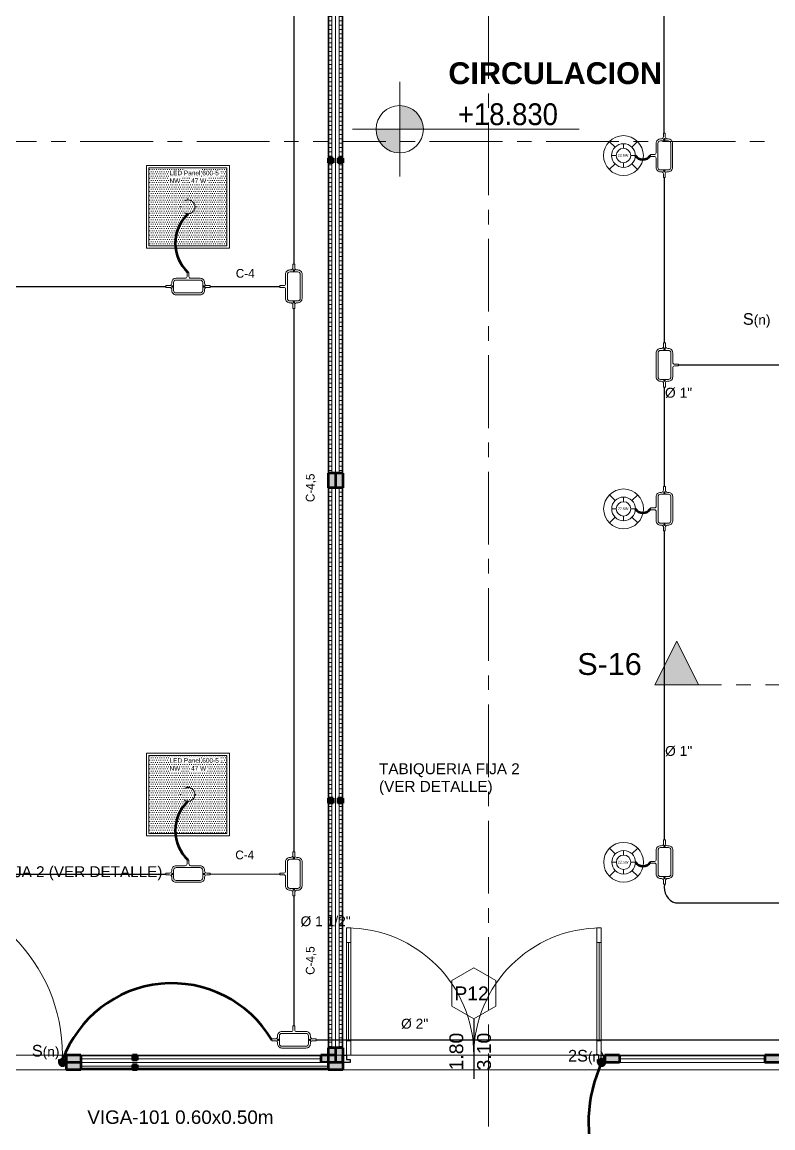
# Model space of a CAD drawing. Header units: inches. Extents: x -38 to 5698, y -33 to 92.
# Drawn here: x 387.87 to 393.02, y 16.9 to 24.5 of the extents above; entities that cross this region are included whole.
import ezdxf
from ezdxf.lldxf.tags import DXFTag

# ---------------------------------------------------------------- set-up
doc = ezdxf.new("R2010")
doc.units = ezdxf.units.IN
doc.header["$MEASUREMENT"] = 0
doc.set_wipeout_variables(frame=1)
for name, pattern in [('CONTINUA', [0]), ('DASHED', [0.75, 0.5, -0.25]), ('Hidden Line', [0.195611, 0.141111, -0.0545]), ('Punto & Raya', [0.65, 0.5, -0.075, 0, -0.075]), ('Punto & Rayas', [0.335139, 0.15875, -0.088194, 0, -0.088194]), ('Rayas', [0.282222, 0.141111, -0.141111]), ('Wipeout_Contour', [1, 0, -1])]:
    doc.linetypes.add(name, pattern=pattern)
for name, color, linetype, lineweight in [('00 IE CKTO ILUMINACION', 3, 'Continuous', 50), ('00 IE CKTO TOMAS', 111, 'Rayas', 18), ('01 IE LUM LED EMP DN570B', 3, 'Continuous', 13), ('ALUMBRADO_CONDUIT', 30, 'CONDUIT1', 30), ('Bancas', 1, 'Continuous', 13), ('CABLEADO EXT.', 3, 'PVCSUBT', 30), ('Luminarias', 5, 'Continuous', 20), ('pulsador', 4, 'Continuous', 40), ('Simb_Alumbrado', 140, 'CONTINUA', 30)]:
    doc.layers.add(name, color=color, linetype=linetype, lineweight=lineweight)
for name, color, linetype in [('02 _ ARQ _ ALB _ Muros Interiores', 7, 'Continuous'), ('02 _ ARQ _ ZON _ Espacio.3D', 7, 'Continuous'), ('08 _ STR _ EXT _ 09 Vigas', 7, 'Continuous'), ('1TEXT', 8, 'Continuous'), ('Acabado - Muros', 7, 'Continuous'), ('Marcador - Secciones', 251, 'Continuous'), ('Notas - Etiquetas', 251, 'Continuous'), ('Notas - Textos', 7, 'Continuous')]:
    doc.layers.add(name, color=color, linetype=linetype)
doc.styles.add('Annotative', font='arial.ttf')
doc.styles.add('Arial', font='arial.ttf')
doc.styles.add('Estilo_Generado_1', font='swisseb.ttf')
doc.styles.add('Estilo_Generado_3', font='arial.ttf')
doc.styles.add('Estilo_Generado_4', font='swisse.ttf')
doc.styles.add('{18b73a54-fa43-428c-adcb-c1c7bbdf2c84}', font='Simplex.shx')
tags = doc.linetypes.add('CONDUIT1', pattern='A,1,-0.19772,["con",{18b73a54-fa43-428c-adcb-c1c7bbdf2c84},S=0.2,R=0,X=0,Y=-0.065594],-0.593642', length=1.791362).pattern_tags.tags
tags[6] = DXFTag(74, 10)
tags = doc.linetypes.add('PVCSUBT', pattern='A,0.6,-0.3,0.6,-0.075691,["PVC",Standard,S=0.2,R=0,X=0,Y=-0.093724],-0.621005', length=2.196696).pattern_tags.tags
tags[10] = DXFTag(74, 10)
pattern_1 = [(0, (370.000046, 6e-09), (0, 0.03), [])]

# ---------------------------------------------------------------- blocks, each defined once
blk = doc.blocks.new('*U270')
at = {"layer": 'Luminarias', "linetype": 'DASHED', "lineweight": 0, "ltscale": 0.05}
blk.add_lwpolyline([(0, -0.0045), (0, 0.0045)], dxfattribs=at)
blk = doc.blocks.new('*U271')
at = {"color": 0, "linetype": 'ByBlock', "lineweight": -2, "transparency": 16777216}
for p, rotation in [((-0.05, 0), 90), ((0, -0.05), 180), ((0.05, 0), 269.9999999999999)]:
    blk.add_blockref('*U270', p, dxfattribs=dict(at, rotation=rotation))
blk.add_blockref('*U270', (0, 0.05), dxfattribs=at)
blk = doc.blocks.new('PANEL LED 50W')
at = {"layer": 'Luminarias'}
h = blk.add_hatch(dxfattribs=at)
h.set_pattern_fill('DOTS', color=4, scale=0.009097)
h.set_pattern_definition([(0, (0, -2e-14), (0.0072206, 0.01444116), [0, -0.01444116])])
h.paths.add_polyline_path([(-0.2574, -0.2574), (0.2574, -0.2574), (0.2574, 0.2574), (-0.2574, 0.2574)])
h.paths.add_polyline_path([(-0.1296, 0.0974), (0.1849, 0.0974), (0.1849, 0.2469), (-0.1296, 0.2469)], flags=24)
at = {"layer": 'Luminarias', "color": 4, "lineweight": 0}
for points in [[(-0.2729, 0.2729), (0.2729, 0.2729), (0.2729, -0.2729), (-0.2729, -0.2729)], [(-0.2574, -0.2574), (0.2574, -0.2574), (0.2574, 0.2574), (-0.2574, 0.2574)]]:
    blk.add_lwpolyline(points, close=True, dxfattribs=at)
at = {"layer": 'Luminarias', "color": 4, "linetype": 'DASHED', "lineweight": 0, "ltscale": 0.01}
blk.add_circle((0, 0), 0.0455, dxfattribs=at)
at = {"color": 4}
blk.add_blockref('*U271', (0, 0), dxfattribs=at)
at = {"layer": 'Luminarias', "color": 4, "insert": (-0.1218, 0.2392), "char_height": 0.030929, "width": 0.382855, "attachment_point": 1}
blk.add_mtext('{\\Ftxt|c0;LED Panel 600-5 - NW      47 W}', dxfattribs=at)
blk = doc.blocks.new('lumin 47')
at = {"layer": 'ALUMBRADO_CONDUIT', "xscale": 1.041283452965173, "yscale": 1.041283452965173, "zscale": 1.041283452965173}
blk.add_blockref('PANEL LED 50W', (-76.251, 24.2433), dxfattribs=at)
blk = doc.blocks.new('LUMINARIA 2')
at = {"layer": '01 IE LUM LED EMP DN570B'}
for p, q in [((-0.094, 0.094), (-0.159, 0.158)), ((0.094, 0.094), (0.159, 0.158)), ((-0.094, -0.094), (-0.159, -0.158)), ((0.094, -0.094), (0.159, -0.158))]:
    blk.add_line(p, q, dxfattribs=at)
at = {"layer": '01 IE LUM LED EMP DN570B', "ltscale": 0.4}
for p, q in [((0, 0.081), (0, 0.133)), ((-0.081, 0), (-0.133, 0)), ((0.081, 0), (0.133, 0)), ((0, -0.081), (0, -0.133))]:
    blk.add_line(p, q, dxfattribs=at)
at = {"layer": '01 IE LUM LED EMP DN570B'}
for radius in [0.224, 0.133]:
    blk.add_circle((0, 0), radius, dxfattribs=at)
at = {"layer": '01 IE LUM LED EMP DN570B', "ltscale": 0.4}
blk.add_circle((0, 0), 0.0813, dxfattribs=at)
at = {"layer": '01 IE LUM LED EMP DN570B', "color": 8, "linetype": 'ByBlock', "lineweight": 80, "insert": (-0.065, 0.016), "char_height": 0.03, "width": 0.17858, "attachment_point": 1}
blk.add_mtext('{\\C3;22.5W}', dxfattribs=at)
blk = doc.blocks.new('oval t')
at = {"layer": 'Simb_Alumbrado', "lineweight": 13}
blk.add_lwpolyline([(0.0141, 0.0102, -0.414214), (0.0041, 0.0202), (0.0041, 0.0416), (-0.0056, 0.0416), (-0.0056, 0.0202, -0.414214), (-0.0156, 0.0102), (-0.0659, 0.0102, 0.414214), (-0.0899, -0.0138), (-0.0899, -0.0183, -0.414214), (-0.1019, -0.0303), (-0.1213, -0.0303), (-0.1213, -0.04), (-0.1016, -0.04, -0.451917), (-0.0897, -0.0535, 0.451917), (-0.0659, -0.0805), (0.0659, -0.0805, 0.414214), (0.0899, -0.0566), (0.0899, -0.0512, -0.398753), (0.1019, -0.0401), (0.1213, -0.0401), (0.1213, -0.0304), (0.1019, -0.0304, -0.368669), (0.0899, -0.0176), (0.0899, -0.0138, 0.414214), (0.0659, 0.0102), (0.0141, 0.0102)], format="xyb", dxfattribs=at)
blk.add_lwpolyline([(-0.0659, 0), (0.0659, 0, -0.414214), (0.0797, -0.0138), (0.0797, -0.0566, -0.414214), (0.0659, -0.0703), (-0.0659, -0.0703, -0.414214), (-0.0797, -0.0566), (-0.0797, -0.0138, -0.414214)], format="xyb", close=True, dxfattribs=at)
for points in [[(-0.0911, -0.0352), (-0.0828, -0.0352)], [(-0.0869, -0.031), (-0.0869, -0.0394)], [(0.0837, -0.0352), (0.0921, -0.0352)], [(0.0879, -0.031), (0.0879, -0.0394)]]:
    blk.add_lwpolyline(points, dxfattribs=at)
for centre in [(-0.0869, -0.0352), (0.0879, -0.0352)]:
    blk.add_circle(centre, 0.00419, dxfattribs=at)
blk = doc.blocks.new('pulsador')
at = {"layer": 'pulsador', "lineweight": 40}
h = blk.add_hatch(color=4, dxfattribs=at)
h.dxf.hatch_style = 1
h.paths.add_polyline_path([(246.2314, 46.0882, 1), (246.279, 46.0882, 1)])
h.paths.add_polyline_path([(246.2786, 46.0882, -1), (246.2317, 46.0882, -1)], flags=16)
h.paths.add_polyline_path([(246.271, 46.0882, -1), (246.2393, 46.0882, -1)], flags=0)
at = {"layer": 'pulsador'}
h = blk.add_hatch(color=4, dxfattribs=at)
h.dxf.hatch_style = 1
h.paths.add_polyline_path([(246.2393, 46.0882, 1), (246.271, 46.0882, 1)])
at = {"layer": 'pulsador', "color": 4, "lineweight": 50}
blk.add_circle((246.2552, 46.0882), 0.0238, dxfattribs=at)
at = {"layer": 'pulsador', "color": 4, "lineweight": 40}
blk.add_circle((246.2552, 46.0882), 0.0235, dxfattribs=at)
at = {"layer": 'pulsador', "color": 4}
blk.add_circle((246.2552, 46.0882), 0.0159, dxfattribs=at)

msp = doc.modelspace()

# ---------------------------------------------------------------- hatches: boundary and pattern name
at = {"linetype": 'Continuous', "lineweight": 13, "true_color": 0x636466}
for points in [[(390.4609, 23.7651), (390.6234, 23.7651), (390.611, 23.8273), (390.5758, 23.88), (390.523, 23.9152), (390.4609, 23.9276)], [(390.4609, 23.7651), (390.2984, 23.7651), (390.3107, 23.7029), (390.3459, 23.6502), (390.3987, 23.6149), (390.4609, 23.6026)]]:
    msp.add_hatch(color=251, dxfattribs=at).paths.add_polyline_path(points)
at = {"layer": 'Marcador - Secciones', "linetype": 'Continuous', "lineweight": 20}
msp.add_hatch(color=152, dxfattribs=at).paths.add_polyline_path([(392.2136, 19.9456), (392.5136, 19.9456), (392.3636, 20.2456)])

# ---------------------------------------------------------------- linework, layer by layer
at = {"color": 251, "linetype": 'Continuous', "lineweight": 13, "true_color": 0x636466}
for p, q in [((390.4609, 23.4401), (390.4609, 24.0901)), ((390.1359, 23.7651), (391.694, 23.7651))]:
    msp.add_line(p, q, dxfattribs=at)
msp.add_circle((390.4609, 23.7651), 0.1625, dxfattribs=at)
at = {"layer": '02 _ ARQ _ ALB _ Muros Interiores', "color": 165, "linetype": 'Continuous', "lineweight": 15}
for p, q in [((390.1252, 18.2749), (390.0952, 18.2749)), ((390.1252, 17.4), (390.1252, 18.2749)), ((391.815, 18.2749), (391.845, 18.2749)), ((391.815, 17.4), (391.815, 18.2749)), ((391.845, 18.2749), (391.845, 17.4)), ((390.0952, 18.1749), (390.1252, 18.1749)), ((391.845, 18.1749), (391.815, 18.1749)), ((390.1252, 17.5), (390.0952, 17.5)), ((391.815, 17.5), (391.845, 17.5)), ((391.845, 17.4), (391.815, 17.4))]:
    msp.add_line(p, q, dxfattribs=at)
at = {"layer": '02 _ ARQ _ ALB _ Muros Interiores', "color": 152, "linetype": 'Continuous', "lineweight": 25}
msp.add_line((390.9701, 17.65), (390.9701, 17.2375), dxfattribs=at)
at = {"layer": '02 _ ARQ _ ALB _ Muros Interiores', "color": 165, "linetype": 'Continuous', "lineweight": 25}
for p, q in [((388.12, 17.35), (388.12, 17.37)), ((388.12, 17.37), (388.145, 17.37)), ((388.17, 17.35), (388.12, 17.35)), ((388.145, 17.37), (388.145, 17.4)), ((388.145, 17.4), (388.17, 17.4)), ((388.17, 17.4), (388.17, 17.35)), ((390.1202, 17.37), (390.1202, 17.35)), ((391.82, 17.35), (391.82, 17.37)), ((391.82, 17.37), (391.845, 17.37)), ((391.87, 17.35), (391.82, 17.35)), ((391.845, 17.37), (391.845, 17.4)), ((391.845, 17.4), (391.87, 17.4)), ((391.87, 17.4), (391.87, 17.35))]:
    msp.add_line(p, q, dxfattribs=at)
at = {"layer": '02 _ ARQ _ ALB _ Muros Interiores', "color": 7, "linetype": 'Continuous', "lineweight": 80}
for p, q in [((388.17, 17.4), (388.17, 17.35)), ((391.87, 17.35), (391.87, 17.4))]:
    msp.add_line(p, q, dxfattribs=at)
at = {"layer": '02 _ ARQ _ ALB _ Muros Interiores', "color": 165, "linetype": 'Continuous', "lineweight": 15, "flags": 128}
for points in [[(390.1102, 17.5), (390.1102, 18.1749)], [(391.83, 17.5), (391.83, 18.1749)]]:
    msp.add_lwpolyline(points, dxfattribs=at)
at = {"layer": '02 _ ARQ _ ALB _ Muros Interiores', "color": 251, "linetype": 'Continuous', "lineweight": 13, "flags": 128}
msp.add_lwpolyline([(390.9701, 18), (390.8186, 17.9125), (390.8186, 17.7375), (390.9701, 17.65), (391.1217, 17.7375), (391.1217, 17.9125)], close=True, dxfattribs=at)
at = {"layer": '02 _ ARQ _ ALB _ Muros Interiores', "color": 175, "linetype": 'Continuous', "lineweight": 15}
for centre, radius, start, end in [((386.995, 17.4), 1.15, 0, 90), ((391.845, 17.4), 0.8749, 90, 180)]:
    msp.add_arc(centre, radius, start, end, dxfattribs=at)
at = {"layer": '02 _ ARQ _ ZON _ Espacio.3D', "color": 254, "linetype": 'Continuous', "lineweight": 0, "flags": 128}
for points in [[(390.02, 29.7), (378.32, 29.7), (378.32, 19.8507), (378.22, 19.8507), (378.22, 17.4), (378.32, 17.4), (390.02, 17.4), (390.02, 29.75)], [(421.42, 29.7), (393.07, 29.7), (390.07, 29.7), (390.07, 17.4), (414.57, 17.4)], [(393.0701, 9), (393.0701, 17.2996), (386.97, 17.3001), (386.97, 16.9001)]]:
    msp.add_lwpolyline(points, dxfattribs=at)
at = {"layer": 'Acabado - Muros', "color": 7, "linetype": 'Continuous', "lineweight": 60}
for p, q in [((388.17, 17.4), (388.17, 17.35)), ((388.17, 17.35), (388.17, 17.3)), ((390.02, 17.35), (389.97, 17.35)), ((390.02, 17.4), (390.02, 17.35)), ((391.87, 17.4), (391.87, 17.35))]:
    msp.add_line(p, q, dxfattribs=at)
at = {"layer": 'ALUMBRADO_CONDUIT', "color": 30, "lineweight": 30, "ltscale": 0.4, "true_color": 0xf26722}
for p, q in [((389.7338, 26.5711), (389.7338, 22.8371)), ((392.2775, 23.7375), (392.2775, 25.8623)), ((392.2794, 22.2973), (392.2794, 23.4333)), ((386.1698, 22.6838), (388.8556, 22.6839)), ((389.1598, 22.6839), (389.6375, 22.6839)), ((389.7338, 22.5329), (389.7338, 18.7989)), ((393.122, 22.1442), (392.3757, 22.1442)), ((392.2794, 21.3085), (392.2794, 21.993)), ((392.28, 18.8795), (392.28, 21.0043)), ((386.1698, 18.6456), (388.8556, 18.6456)), ((389.1598, 18.6456), (389.6375, 18.6458)), ((389.7337, 18.4947), (389.7337, 17.6022))]:
    msp.add_line(p, q, dxfattribs=at)
msp.add_lwpolyline([(392.3546, 18.4464), (395.5766, 18.4464)], dxfattribs=at)
at = {"layer": 'ALUMBRADO_CONDUIT'}
msp.add_arc((392.39, 18.553), 0.1123, 168.57606, 251.61306, dxfattribs=at)
at = {"layer": 'CABLEADO EXT.', "color": 3, "lineweight": 80}
for centre, radius, start, end in [((392.1306, 23.6221), 0.0641, 216.0183, 323.9817), ((389.1959, 22.982), 0.2767, 133.15072, 226.84928), ((392.1312, 21.1931), 0.0641, 216.0183, 323.9817), ((389.1959, 18.9438), 0.2767, 133.15072, 226.84928), ((392.1318, 18.764), 0.0641, 216.0183, 323.9817)]:
    msp.add_arc(centre, radius, start, end, dxfattribs=at)
at = {"layer": 'Marcador - Secciones', "color": 251, "linetype": 'Punto & Raya', "lineweight": 13}
for p, q in [((391.07, 46.2111), (391.07, 0.8878)), ((374.6667, 23.6815), (398.9526, 23.6815))]:
    msp.add_line(p, q, dxfattribs=at)
at = {"layer": 'Marcador - Secciones', "color": 251, "linetype": 'Punto & Rayas', "lineweight": 13}
msp.add_line((392.5136, 19.9456), (398.7833, 19.9456), dxfattribs=at)
at = {"layer": 'Marcador - Secciones', "color": 152, "linetype": 'Continuous', "lineweight": 20, "flags": 128}
msp.add_lwpolyline([(392.2136, 19.9456), (392.5136, 19.9456), (392.3636, 20.2456)], close=True, dxfattribs=at)

# ---------------------------------------------------------------- block references
for p in [(465.2576, -1.012), (465.2576, -5.0503)]:
    msp.add_blockref('lumin 47', p)
at = {"color": 4, "lineweight": 40}
for p in [(141.8899, -28.7382), (145.5929, -28.7382)]:
    msp.add_blockref('pulsador', p, dxfattribs=at)
at = {"layer": '01 IE LUM LED EMP DN570B', "xscale": 0.6105334384153049, "yscale": 0.6105334384153049, "zscale": 0.6105334384153049}
for p in [(391.9978, 23.5844), (391.9984, 21.1554), (391.9991, 18.7264)]:
    msp.add_blockref('LUMINARIA 2', p, dxfattribs=at)
at = {"layer": 'Bancas', "color": 252, "true_color": 0x939598, "yscale": 1.253906979044094, "zscale": 1.253906979044094}
for p, xscale, rotation in [((392.2346, 23.5854), 1.253906979044094, 90), ((389.6896, 22.685), 1.253906979044094, 90), ((392.3236, 22.1452), -1.253906979044094, 270), ((392.2352, 21.1564), 1.253906979044094, 90), ((392.2358, 18.7274), 1.253906979044094, 90), ((389.6896, 18.6468), 1.253906979044094, 90)]:
    msp.add_blockref('oval t', p, dxfattribs=dict(at, xscale=xscale, rotation=rotation))
at = {"layer": 'Bancas', "color": 252, "true_color": 0x939598, "xscale": 1.253906979044094, "yscale": 1.253906979044094, "zscale": 1.253906979044094}
for p in [(389.0077, 22.728), (389.0077, 18.6897), (389.7347, 17.55)]:
    msp.add_blockref('oval t', p, dxfattribs=at)

# ---------------------------------------------------------------- texts
at = {"color": 251, "lineweight": 13, "true_color": 0x636466, "insert": (390.8609, 23.7912), "char_height": 0.15, "attachment_point": 7, "style": 'Estilo_Generado_4'}
msp.add_mtext('\\A1;{\\W0.900000x;\\pql;\\fSwis721 Ex BT|b0|i0|c0|p34;+18.830}', dxfattribs=at)
at = {"layer": '00 IE CKTO ILUMINACION', "color": 3, "linetype": 'CONTINUA', "lineweight": 15}
for p in [(389.3353, 22.7445), (389.3319, 18.7468)]:
    msp.add_text('C-4', height=0.06, dxfattribs=at).set_placement(p)
for p in [(389.8764, 21.202), (389.8764, 17.9525)]:
    msp.add_text('C-4,5', height=0.06, rotation=90, dxfattribs=at).set_placement(p)
at = {"layer": '00 IE CKTO TOMAS', "char_height": 0.08, "width": 0.768045, "attachment_point": 7, "style": 'Annotative'}
for s, insert in [('S{\\H0.84375x;(n)}', (392.818, 22.4007)), ('S{\\H0.84375x;(n)}', (387.9342, 17.3706, 0.0001)), ('2S{\\H0.84375x;(n)}', (391.6172, 17.3362, 0.0001))]:
    msp.add_mtext(s, dxfattribs=dict(at, insert=insert))
at = {"layer": '02 _ ARQ _ ALB _ Muros Interiores', "color": 251, "lineweight": 25, "insert": (390.8368, 17.7775), "char_height": 0.095, "attachment_point": 7, "style": 'Estilo_Generado_4'}
msp.add_mtext('\\A1;{\\pql;\\pt0;\\fSwis721 Ex BT|b0|i0|c0|p34;P12\\fSwis721 Ex BT|b0|i0|c0|p34;\\fSwis721 Ex BT|b0|i0|c0|p34;\\fSwis721 Ex BT|b0|i0|c0|p34;}', dxfattribs=at)
at = {"layer": '02 _ ARQ _ ALB _ Muros Interiores', "color": 251, "lineweight": 25, "char_height": 0.095, "attachment_point": 7, "rotation": 90, "style": 'Estilo_Generado_4'}
for s, insert in [('\\A1;{\\pql;\\pt0;\\fSwis721 Ex BT|b0|i0|c0|p34;1.80\\fSwis721 Ex BT|b0|i0|c0|p34;\\A1{\\H.66x;\\S^  ;}\\fSwis721 Ex BT|b0|i0|c0|p34;\\fSwis721 Ex BT|b0|i0|c0|p34;}', (390.9251, 17.296)), ('\\A1;{\\pql;\\pt0;\\fSwis721 Ex BT|b0|i0|c0|p34;3.10\\fSwis721 Ex BT|b0|i0|c0|p34;\\A1{\\H.66x;\\S^  ;}\\fSwis721 Ex BT|b0|i0|c0|p34;\\fSwis721 Ex BT|b0|i0|c0|p34;}', (391.1151, 17.296))]:
    msp.add_mtext(s, dxfattribs=dict(at, insert=insert))
at = {"layer": '1TEXT', "color": 50, "linetype": 'Continuous', "style": 'Arial'}
for s, p in [('%%C 1"', (392.2831, 21.9197)), ('%%C 1"', (392.2838, 19.4576)), ('%%C 2"', (390.4705, 17.5826))]:
    msp.add_text(s, height=0.06788, rotation=0, dxfattribs=at).set_placement(p)
at = {"layer": 'Marcador - Secciones', "color": 152, "lineweight": 20, "insert": (392.1236, 20.0117), "char_height": 0.15, "attachment_point": 9, "style": 'Estilo_Generado_3'}
msp.add_mtext('\\A1;{\\pqr;\\pt0;\\fArial|b0|i0|c0|p34;S-16}', dxfattribs=at)
at = {"layer": 'Notas - Etiquetas', "color": 8, "linetype": 'Continuous', "lineweight": 13, "insert": (390.319, 19.2972), "char_height": 0.075, "width": 1.075835, "attachment_point": 4, "line_spacing_factor": 0.969465, "style": 'Estilo_Generado_4'}
msp.add_mtext('\\A1;{\\pql;\\fSwis721 Ex BT|b0|i0|c0|p34;TABIQUERIA FIJA 2 (VER DETALLE)\\fSwis721 Ex BT|b0|i0|c0|p34; }', dxfattribs=at)
at = {"layer": 'Notas - Etiquetas', "color": 8, "linetype": 'Continuous', "lineweight": 13, "style": 'Estilo_Generado_4'}
for s, insert, char_height, attachment_point in [('\\A1;{\\pql;\\fSwis721 Ex BT|b0|i0|c0|p34;TABIQUERIA FIJA 2 (VER DETALLE)\\fSwis721 Ex BT|b0|i0|c0|p34; }', (387.0554, 18.6502), 0.075, 4), ('\\A1;{\\pql;\\fSwis721 Ex BT|b0|i0|c0|p34;VIGA-101\\fSwis721 Ex BT|b0|i0|c0|p34; \\fSwis721 Ex BT|b0|i0|c0|p34;0.60\\fSwis721 Ex BT|b0|i0|c0|p34;x\\fSwis721 Ex BT|b0|i0|c0|p34;0.50\\fSwis721 Ex BT|b0|i0|c0|p34;m}', (388.3155, 16.9267), 0.0925, 7)]:
    msp.add_mtext(s, dxfattribs=dict(at, insert=insert, char_height=char_height, attachment_point=attachment_point))
at = {"layer": 'Notas - Textos', "color": 251, "linetype": 'Continuous', "lineweight": 13, "insert": (391.5287, 24.2254), "char_height": 0.15, "attachment_point": 2, "style": 'Estilo_Generado_1'}
msp.add_mtext('\\A1;{\\pqc;\\fSwis721 Ex BT|b1|i0|c0|p34;CIRCULACION}', dxfattribs=at)

# ---------------------------------------------------------------- next in the draw order: wipeouts: each hides what was drawn before it
at = {"color": 254, "linetype": 'Wipeout_Contour', "lineweight": 0, "ltscale": 12945.411456}
msp.add_wipeout([(390.07, 17.35), (390.0702, 17.35), (390.0702, 17.4), (390.07, 17.4)], dxfattribs=at).dxf.layer = '02 _ ARQ _ ALB _ Muros Interiores'
at = {"color": 254, "linetype": 'Wipeout_Contour', "lineweight": 0, "ltscale": 19418.530668}
msp.add_wipeout([(390.07, 25.7), (390.02, 25.7), (390.02, 23.55), (390.037, 23.55), (390.037, 23.5665), (390.07, 23.5665)], dxfattribs=at).dxf.layer = 'Acabado - Muros'
at = {"color": 254, "linetype": 'Wipeout_Contour', "lineweight": 0, "ltscale": 12955.010822}
msp.add_wipeout([(391.97, 17.4), (391.97, 17.35), (392.97, 17.35), (392.97, 17.4)], dxfattribs=at).dxf.layer = 'Acabado - Muros'

# ---------------------------------------------------------------- next in the draw order: linework, layer by layer
at = {"layer": '02 _ ARQ _ ALB _ Muros Interiores', "color": 165, "linetype": 'Continuous', "lineweight": 15}
for p, q in [((390.0952, 18.2749), (390.0952, 17.4)), ((390.0952, 17.4), (390.1252, 17.4))]:
    msp.add_line(p, q, dxfattribs=at)
at = {"layer": '02 _ ARQ _ ALB _ Muros Interiores', "color": 165, "linetype": 'Continuous', "lineweight": 25}
for p, q in [((390.0702, 17.35), (390.0702, 17.4)), ((390.0702, 17.4), (390.0952, 17.4)), ((390.1202, 17.35), (390.0702, 17.35)), ((390.0952, 17.4), (390.0952, 17.37)), ((390.0952, 17.37), (390.1202, 17.37))]:
    msp.add_line(p, q, dxfattribs=at)
at = {"layer": '02 _ ARQ _ ALB _ Muros Interiores', "color": 7, "linetype": 'Continuous', "lineweight": 80}
msp.add_line((390.0702, 17.35), (390.0702, 17.4), dxfattribs=at)
at = {"layer": '02 _ ARQ _ ALB _ Muros Interiores', "color": 7, "linetype": 'Continuous', "lineweight": 80, "flags": 128}
for points in [[(390.0702, 17.4), (390.07, 17.4)], [(390.07, 17.4), (390.07, 17.35)]]:
    msp.add_lwpolyline(points, dxfattribs=at)
at = {"layer": '02 _ ARQ _ ALB _ Muros Interiores', "color": 175, "linetype": 'Continuous', "lineweight": 15}
msp.add_arc((390.0952, 17.4), 0.8749, 0, 90, dxfattribs=at)
at = {"layer": 'Acabado - Muros', "color": 7, "linetype": 'Continuous', "lineweight": 60}
for q in [(390.02, 17.35), (390.07, 17.3)]:
    msp.add_line((390.07, 17.35), q, dxfattribs=at)
at = {"layer": 'Acabado - Muros', "color": 251, "linetype": 'Continuous', "lineweight": 13, "flags": 128}
for points in [[(392.97, 17.4), (391.97, 17.4)], [(392.97, 17.35), (391.97, 17.35)]]:
    msp.add_lwpolyline(points, dxfattribs=at)

# ---------------------------------------------------------------- next in the draw order: wipeouts: each hides what was drawn before it
at = {"color": 254, "linetype": 'Wipeout_Contour', "lineweight": 0, "ltscale": 19418.481868}
msp.add_wipeout([(390.02, 23.55), (390.02, 21.4), (390.07, 21.4), (390.07, 23.5335), (390.037, 23.5335), (390.037, 23.55)], dxfattribs=at).dxf.layer = 'Acabado - Muros'

# ---------------------------------------------------------------- next in the draw order: linework, layer by layer
at = {"layer": 'Acabado - Muros', "color": 251, "linetype": 'Continuous', "lineweight": 13, "flags": 128}
for points in [[(390.02, 21.4), (390.02, 23.55), (390.02, 25.7)], [(390.07, 23.5665), (390.07, 25.7)], [(390.07, 21.4), (390.07, 23.5335)]]:
    msp.add_lwpolyline(points, dxfattribs=at)

# ---------------------------------------------------------------- next in the draw order: wipeouts: each hides what was drawn before it
at = {"color": 254, "linetype": 'Wipeout_Contour', "lineweight": 0, "ltscale": 19418.317044}
msp.add_wipeout([(390.02, 19.15), (390.02, 17.45), (390.07, 17.45), (390.07, 19.1335), (390.037, 19.1335), (390.037, 19.15)], dxfattribs=at).dxf.layer = 'Acabado - Muros'
at = {"color": 254, "linetype": 'Wipeout_Contour', "lineweight": 0, "ltscale": 12955.011036}
msp.add_wipeout([(391.97, 17.395), (391.97, 17.375), (392.97, 17.375), (392.97, 17.395)], dxfattribs=at).dxf.layer = 'Acabado - Muros'

# ---------------------------------------------------------------- next in the draw order: hatches: boundary and pattern name
at = {"layer": 'Acabado - Muros', "linetype": 'Continuous', "lineweight": 0}
for points in [[(391.97, 17.4), (391.87, 17.4), (391.87, 17.35), (391.97, 17.35)], [(392.97, 17.4), (392.97, 17.35), (393.07, 17.35), (393.07, 17.4)]]:
    msp.add_hatch(color=254, dxfattribs=at).paths.add_polyline_path(points)

# ---------------------------------------------------------------- next in the draw order: linework, layer by layer
at = {"layer": '08 _ STR _ EXT _ 09 Vigas', "color": 251, "linetype": 'Hidden Line', "lineweight": 13}
msp.add_line((379.57, 17.4), (414.07, 17.4), dxfattribs=at)
at = {"layer": 'Acabado - Muros', "color": 7, "linetype": 'Continuous', "lineweight": 60}
for p, q in [((391.97, 17.4), (391.87, 17.4)), ((391.97, 17.35), (391.87, 17.35)), ((391.97, 17.4), (391.97, 17.35)), ((392.97, 17.4), (392.97, 17.35)), ((393.07, 17.4), (392.97, 17.4)), ((393.07, 17.35), (392.97, 17.35))]:
    msp.add_line(p, q, dxfattribs=at)
at = {"layer": 'Acabado - Muros', "color": 7, "linetype": 'Continuous', "lineweight": 13, "flags": 128}
msp.add_lwpolyline([(391.97, 17.395), (391.97, 17.375), (392.97, 17.375), (392.97, 17.395)], close=True, dxfattribs=at)
at = {"layer": 'CABLEADO EXT.', "color": 3, "lineweight": 80}
msp.add_arc((392.7611, 16.9346, -0.0005), 1.0031, 155.54052, 242.13176, dxfattribs=at)

# ---------------------------------------------------------------- next in the draw order: wipeouts: each hides what was drawn before it
at = {"color": 254, "linetype": 'Wipeout_Contour', "lineweight": 0, "ltscale": 12945.47712}
msp.add_wipeout([(390.065, 23.5335), (390.045, 23.5335), (390.045, 21.4), (390.065, 21.4)], dxfattribs=at).dxf.layer = 'Acabado - Muros'
at = {"color": 254, "linetype": 'Wipeout_Contour', "lineweight": 0, "ltscale": 19418.351951}
msp.add_wipeout([(390.07, 21.3), (390.02, 21.3), (390.02, 19.15), (390.037, 19.15), (390.037, 19.1665), (390.07, 19.1665)], dxfattribs=at).dxf.layer = 'Acabado - Muros'

# ---------------------------------------------------------------- next in the draw order: hatches: boundary and pattern name
at = {"layer": 'Acabado - Muros', "linetype": 'Continuous', "lineweight": 0}
h = msp.add_hatch(dxfattribs=at)
h.set_pattern_fill('CONTRACHAPADO_0002', color=254, style=0, pattern_type=2)
h.set_pattern_definition(pattern_1)
h.paths.add_polyline_path([(390.065, 23.5335), (390.045, 23.5335), (390.045, 21.4), (390.065, 21.4)])

# ---------------------------------------------------------------- next in the draw order: linework, layer by layer
at = {"layer": 'Acabado - Muros', "color": 7, "linetype": 'Continuous', "lineweight": 60}
msp.add_line((390.07, 21.4), (390.02, 21.4), dxfattribs=at)
at = {"layer": 'Acabado - Muros', "color": 7, "linetype": 'Continuous', "lineweight": 13, "flags": 128}
msp.add_lwpolyline([(390.065, 23.5335), (390.045, 23.5335), (390.045, 21.4), (390.065, 21.4)], close=True, dxfattribs=at)
at = {"layer": 'Acabado - Muros', "color": 251, "linetype": 'Continuous', "lineweight": 13, "flags": 128}
for points in [[(390.02, 17.45), (390.02, 19.15), (390.02, 21.3)], [(390.07, 19.1665), (390.07, 21.3)], [(390.07, 17.45), (390.07, 19.1335)]]:
    msp.add_lwpolyline(points, dxfattribs=at)

# ---------------------------------------------------------------- next in the draw order: wipeouts: each hides what was drawn before it
at = {"color": 254, "linetype": 'Wipeout_Contour', "lineweight": 0, "ltscale": 19413.108145}
msp.add_wipeout([(388.6581, 17.367), (388.6416, 17.367), (388.6416, 17.35), (389.92, 17.35), (389.92, 17.4), (388.6581, 17.4)], dxfattribs=at).dxf.layer = 'Acabado - Muros'

# ---------------------------------------------------------------- next in the draw order: wipeouts: each hides what was drawn before it
at = {"color": 254, "linetype": 'Wipeout_Contour', "lineweight": 0, "ltscale": 12945.540182}
msp.add_wipeout([(390.065, 25.7), (390.045, 25.7), (390.045, 23.5665), (390.065, 23.5665)], dxfattribs=at).dxf.layer = 'Acabado - Muros'
at = {"color": 254, "linetype": 'Wipeout_Contour', "lineweight": 0, "ltscale": 12945.371691}
msp.add_wipeout([(390.065, 19.1335), (390.045, 19.1335), (390.045, 17.45), (390.065, 17.45)], dxfattribs=at).dxf.layer = 'Acabado - Muros'
at = {"color": 254, "linetype": 'Wipeout_Contour', "lineweight": 0, "ltscale": 19407.856846}
msp.add_wipeout([(388.27, 17.35), (388.6416, 17.35), (388.6416, 17.367), (388.6251, 17.367), (388.6251, 17.4), (388.27, 17.4)], dxfattribs=at).dxf.layer = 'Acabado - Muros'

# ---------------------------------------------------------------- next in the draw order: hatches: boundary and pattern name
at = {"layer": 'Acabado - Muros', "linetype": 'Continuous', "lineweight": 0}
h = msp.add_hatch(dxfattribs=at)
h.set_pattern_fill('CONTRACHAPADO_0002', color=254, style=0, pattern_type=2)
h.set_pattern_definition(pattern_1)
h.paths.add_polyline_path([(390.065, 25.7), (390.045, 25.7), (390.045, 23.5665), (390.065, 23.5665)])
for points in [[(390.037, 23.5665), (390.037, 23.5335), (390.07, 23.5335), (390.07, 23.5665)], [(390.07, 17.45), (390.02, 17.45), (390.02, 17.35), (390.07, 17.35)]]:
    msp.add_hatch(color=254, dxfattribs=at).paths.add_polyline_path(points)
h = msp.add_hatch(dxfattribs=at)
h.set_pattern_fill('CONTRACHAPADO_0002', color=254, style=0, pattern_type=2)
h.set_pattern_definition(pattern_1)
h.paths.add_polyline_path([(390.065, 19.1335), (390.045, 19.1335), (390.045, 17.45), (390.065, 17.45)])

# ---------------------------------------------------------------- next in the draw order: linework, layer by layer
at = {"layer": 'Acabado - Muros', "color": 7, "linetype": 'Continuous', "lineweight": 60}
for p, q in [((390.037, 23.5665), (390.037, 23.5335)), ((390.07, 23.5665), (390.037, 23.5665)), ((390.07, 23.5665), (390.07, 23.5335)), ((390.07, 23.5335), (390.037, 23.5335)), ((390.02, 17.45), (390.02, 17.35)), ((390.07, 17.45), (390.02, 17.45)), ((390.07, 17.45), (390.07, 17.35))]:
    msp.add_line(p, q, dxfattribs=at)
at = {"layer": 'Acabado - Muros', "color": 7, "linetype": 'Continuous', "lineweight": 13, "flags": 128}
for points in [[(390.065, 25.7), (390.045, 25.7), (390.045, 23.5665), (390.065, 23.5665)], [(390.065, 19.1335), (390.045, 19.1335), (390.045, 17.45), (390.065, 17.45)]]:
    msp.add_lwpolyline(points, close=True, dxfattribs=at)
at = {"layer": 'Acabado - Muros', "color": 251, "linetype": 'Continuous', "lineweight": 13, "flags": 128}
for points in [[(388.27, 17.4), (388.6251, 17.4)], [(388.27, 17.35), (389.92, 17.35)], [(388.6581, 17.4), (389.92, 17.4)]]:
    msp.add_lwpolyline(points, dxfattribs=at)

# ---------------------------------------------------------------- next in the draw order: wipeouts: each hides what was drawn before it
at = {"color": 254, "linetype": 'Wipeout_Contour', "lineweight": 0, "ltscale": 19417.622606}
msp.add_wipeout([(390.02, 25.7), (389.97, 25.7), (389.97, 23.5665), (390.003, 23.5665), (390.003, 23.55), (390.02, 23.55)], dxfattribs=at).dxf.layer = 'Acabado - Muros'
at = {"color": 254, "linetype": 'Wipeout_Contour', "lineweight": 0, "ltscale": 12945.41818}
msp.add_wipeout([(390.065, 21.3), (390.045, 21.3), (390.045, 19.1665), (390.065, 19.1665)], dxfattribs=at).dxf.layer = 'Acabado - Muros'
at = {"color": 254, "linetype": 'Wipeout_Contour', "lineweight": 0, "ltscale": 12942.287402}
msp.add_wipeout([(389.92, 17.395), (388.6581, 17.395), (388.6581, 17.375), (389.92, 17.375)], dxfattribs=at).dxf.layer = 'Acabado - Muros'

# ---------------------------------------------------------------- next in the draw order: hatches: boundary and pattern name
at = {"layer": 'Acabado - Muros', "linetype": 'Continuous', "lineweight": 0}
for points in [[(390.02, 21.4), (390.02, 21.3), (390.07, 21.3), (390.07, 21.4)], [(390.037, 19.1665), (390.037, 19.1335), (390.07, 19.1335), (390.07, 19.1665)], [(389.92, 17.4), (389.92, 17.35), (390.02, 17.35), (390.02, 17.4)]]:
    msp.add_hatch(color=254, dxfattribs=at).paths.add_polyline_path(points)
h = msp.add_hatch(dxfattribs=at)
h.set_pattern_fill('CONTRACHAPADO_0002', color=254, style=0, pattern_type=2)
h.set_pattern_definition(pattern_1)
h.paths.add_polyline_path([(390.065, 21.3), (390.045, 21.3), (390.045, 19.1665), (390.065, 19.1665)])

# ---------------------------------------------------------------- next in the draw order: linework, layer by layer
at = {"layer": 'Acabado - Muros', "color": 7, "linetype": 'Continuous', "lineweight": 60}
for p, q in [((390.02, 21.4), (390.02, 21.3)), ((390.07, 21.4), (390.07, 21.3)), ((390.07, 21.3), (390.02, 21.3)), ((390.037, 19.1665), (390.037, 19.1335)), ((390.07, 19.1665), (390.037, 19.1665)), ((390.07, 19.1665), (390.07, 19.1335)), ((390.07, 19.1335), (390.037, 19.1335)), ((389.92, 17.4), (389.92, 17.35)), ((390.02, 17.4), (389.92, 17.4)), ((390.02, 17.35), (389.92, 17.35))]:
    msp.add_line(p, q, dxfattribs=at)
at = {"layer": 'Acabado - Muros', "color": 7, "linetype": 'Continuous', "lineweight": 13, "flags": 128}
for points in [[(390.065, 21.3), (390.045, 21.3), (390.045, 19.1665), (390.065, 19.1665)], [(389.92, 17.395), (389.92, 17.375), (388.6581, 17.375), (388.6581, 17.395)]]:
    msp.add_lwpolyline(points, close=True, dxfattribs=at)

# ---------------------------------------------------------------- next in the draw order: wipeouts: each hides what was drawn before it
at = {"color": 254, "linetype": 'Wipeout_Contour', "lineweight": 0, "ltscale": 19417.573945}
msp.add_wipeout([(389.97, 23.5335), (389.97, 21.4), (390.02, 21.4), (390.02, 23.55), (390.003, 23.55), (390.003, 23.5335)], dxfattribs=at).dxf.layer = 'Acabado - Muros'
at = {"color": 254, "linetype": 'Wipeout_Contour', "lineweight": 0, "ltscale": 19417.409088}
msp.add_wipeout([(390.003, 19.1335), (389.97, 19.1335), (389.97, 17.45), (390.02, 17.45), (390.02, 19.15), (390.003, 19.15)], dxfattribs=at).dxf.layer = 'Acabado - Muros'
at = {"color": 254, "linetype": 'Wipeout_Contour', "lineweight": 0, "ltscale": 12938.921445}
msp.add_wipeout([(388.6251, 17.395), (388.27, 17.395), (388.27, 17.375), (388.6251, 17.375)], dxfattribs=at).dxf.layer = 'Acabado - Muros'

# ---------------------------------------------------------------- next in the draw order: hatches: boundary and pattern name
at = {"layer": 'Acabado - Muros', "linetype": 'Continuous', "lineweight": 0}
for points in [[(388.27, 17.4), (388.17, 17.4), (388.17, 17.35), (388.27, 17.35)], [(388.6581, 17.367), (388.6581, 17.4), (388.6251, 17.4), (388.6251, 17.367)]]:
    msp.add_hatch(color=254, dxfattribs=at).paths.add_polyline_path(points)

# ---------------------------------------------------------------- next in the draw order: linework, layer by layer
at = {"layer": 'Acabado - Muros', "color": 7, "linetype": 'Continuous', "lineweight": 60}
for p, q in [((388.27, 17.4), (388.17, 17.4)), ((388.27, 17.35), (388.17, 17.35)), ((388.27, 17.4), (388.27, 17.35)), ((388.6581, 17.4), (388.6251, 17.4)), ((388.6251, 17.4), (388.6251, 17.367)), ((388.6581, 17.367), (388.6251, 17.367)), ((388.6581, 17.4), (388.6581, 17.367))]:
    msp.add_line(p, q, dxfattribs=at)
at = {"layer": 'Acabado - Muros', "color": 251, "linetype": 'Continuous', "lineweight": 13, "flags": 128}
for points in [[(389.97, 23.5665), (389.97, 25.7)], [(390.02, 21.4), (390.02, 23.55), (390.02, 25.7)], [(389.97, 21.4), (389.97, 23.5335)]]:
    msp.add_lwpolyline(points, dxfattribs=at)
at = {"layer": 'Acabado - Muros', "color": 7, "linetype": 'Continuous', "lineweight": 13, "flags": 128}
msp.add_lwpolyline([(388.6251, 17.395), (388.6251, 17.375), (388.27, 17.375), (388.27, 17.395)], close=True, dxfattribs=at)

# ---------------------------------------------------------------- next in the draw order: wipeouts: each hides what was drawn before it
at = {"color": 254, "linetype": 'Wipeout_Contour', "lineweight": 0, "ltscale": 19417.443899}
msp.add_wipeout([(390.02, 21.3), (389.97, 21.3), (389.97, 19.1665), (390.003, 19.1665), (390.003, 19.15), (390.02, 19.15)], dxfattribs=at).dxf.layer = 'Acabado - Muros'

# ---------------------------------------------------------------- next in the draw order: linework, layer by layer
at = {"layer": 'Acabado - Muros', "color": 251, "linetype": 'Continuous', "lineweight": 13, "flags": 128}
for points in [[(389.97, 19.1665), (389.97, 21.3)], [(390.02, 17.45), (390.02, 19.15), (390.02, 21.3)], [(389.97, 17.45), (389.97, 19.1335)]]:
    msp.add_lwpolyline(points, dxfattribs=at)

# ---------------------------------------------------------------- next in the draw order: wipeouts: each hides what was drawn before it
at = {"color": 254, "linetype": 'Wipeout_Contour', "lineweight": 0, "ltscale": 12945.197136}
msp.add_wipeout([(389.975, 23.5335), (389.975, 21.4), (389.995, 21.4), (389.995, 23.5335)], dxfattribs=at).dxf.layer = 'Acabado - Muros'

# ---------------------------------------------------------------- next in the draw order: hatches: boundary and pattern name
at = {"layer": 'Acabado - Muros', "linetype": 'Continuous', "lineweight": 0}
h = msp.add_hatch(dxfattribs=at)
h.set_pattern_fill('CONTRACHAPADO_0002', color=254, style=0, pattern_type=2)
h.set_pattern_definition(pattern_1)
h.paths.add_polyline_path([(389.975, 23.5335), (389.975, 21.4), (389.995, 21.4), (389.995, 23.5335)])

# ---------------------------------------------------------------- next in the draw order: linework, layer by layer
at = {"layer": 'Acabado - Muros', "color": 7, "linetype": 'Continuous', "lineweight": 60}
msp.add_line((390.02, 21.4), (389.97, 21.4), dxfattribs=at)
at = {"layer": 'Acabado - Muros', "color": 7, "linetype": 'Continuous', "lineweight": 13, "flags": 128}
msp.add_lwpolyline([(389.975, 23.5335), (389.995, 23.5335), (389.995, 21.4), (389.975, 21.4)], close=True, dxfattribs=at)

# ---------------------------------------------------------------- next in the draw order: wipeouts: each hides what was drawn before it
at = {"color": 254, "linetype": 'Wipeout_Contour', "lineweight": 0, "ltscale": 12945.091716}
msp.add_wipeout([(389.975, 19.1335), (389.975, 17.45), (389.995, 17.45), (389.995, 19.1335)], dxfattribs=at).dxf.layer = 'Acabado - Muros'

# ---------------------------------------------------------------- next in the draw order: hatches: boundary and pattern name
at = {"layer": 'Acabado - Muros', "linetype": 'Continuous', "lineweight": 0}
h = msp.add_hatch(dxfattribs=at)
h.set_pattern_fill('CONTRACHAPADO_0002', color=254, style=0, pattern_type=2)
h.set_pattern_definition(pattern_1)
h.paths.add_polyline_path([(389.975, 19.1335), (389.975, 17.45), (389.995, 17.45), (389.995, 19.1335)])
msp.add_hatch(color=254, dxfattribs=at).paths.add_polyline_path([(389.97, 17.45), (389.97, 17.35), (390.02, 17.35), (390.02, 17.45)])

# ---------------------------------------------------------------- next in the draw order: linework, layer by layer
at = {"layer": 'Acabado - Muros', "color": 7, "linetype": 'Continuous', "lineweight": 60}
for p, q in [((389.97, 17.45), (389.97, 17.35)), ((390.02, 17.45), (389.97, 17.45)), ((390.02, 17.45), (390.02, 17.35))]:
    msp.add_line(p, q, dxfattribs=at)
at = {"layer": 'Acabado - Muros', "color": 7, "linetype": 'Continuous', "lineweight": 13, "flags": 128}
msp.add_lwpolyline([(389.975, 19.1335), (389.995, 19.1335), (389.995, 17.45), (389.975, 17.45)], close=True, dxfattribs=at)
at = {"layer": 'ALUMBRADO_CONDUIT', "color": 30, "lineweight": 30, "ltscale": 0.4, "true_color": 0xf26722}
msp.add_line((389.8913, 17.5058), (393.848, 17.5058), dxfattribs=at)

# ---------------------------------------------------------------- next in the draw order: texts
at = {"layer": '1TEXT', "color": 50, "linetype": 'Continuous', "style": 'Arial'}
msp.add_text('%%C 1 1/2"', height=0.06788, rotation=0, dxfattribs=at).set_placement((389.7799, 18.287))

# ---------------------------------------------------------------- next in the draw order: wipeouts: each hides what was drawn before it
at = {"color": 254, "linetype": 'Wipeout_Contour', "lineweight": 0, "ltscale": 12945.260193}
msp.add_wipeout([(389.975, 25.7), (389.975, 23.5665), (389.995, 23.5665), (389.995, 25.7)], dxfattribs=at).dxf.layer = 'Acabado - Muros'

# ---------------------------------------------------------------- next in the draw order: hatches: boundary and pattern name
at = {"layer": 'Acabado - Muros', "linetype": 'Continuous', "lineweight": 0}
h = msp.add_hatch(dxfattribs=at)
h.set_pattern_fill('CONTRACHAPADO_0002', color=254, style=0, pattern_type=2)
h.set_pattern_definition(pattern_1)
h.paths.add_polyline_path([(389.975, 25.7), (389.975, 23.5665), (389.995, 23.5665), (389.995, 25.7)])
msp.add_hatch(color=254, dxfattribs=at).paths.add_polyline_path([(390.003, 23.5665), (389.97, 23.5665), (389.97, 23.5335), (390.003, 23.5335)])

# ---------------------------------------------------------------- next in the draw order: linework, layer by layer
at = {"layer": 'Acabado - Muros', "color": 7, "linetype": 'Continuous', "lineweight": 60}
for p, q in [((389.97, 23.5665), (389.97, 23.5335)), ((390.003, 23.5665), (389.97, 23.5665)), ((390.003, 23.5665), (390.003, 23.5335)), ((390.003, 23.5335), (389.97, 23.5335))]:
    msp.add_line(p, q, dxfattribs=at)
at = {"layer": 'Acabado - Muros', "color": 7, "linetype": 'Continuous', "lineweight": 13, "flags": 128}
msp.add_lwpolyline([(389.975, 25.7), (389.995, 25.7), (389.995, 23.5665), (389.975, 23.5665)], close=True, dxfattribs=at)

# ---------------------------------------------------------------- next in the draw order: wipeouts: each hides what was drawn before it
at = {"color": 254, "linetype": 'Wipeout_Contour', "lineweight": 0, "ltscale": 12945.138201}
msp.add_wipeout([(389.975, 21.3), (389.975, 19.1665), (389.995, 19.1665), (389.995, 21.3)], dxfattribs=at).dxf.layer = 'Acabado - Muros'
at = {"color": 254, "linetype": 'Wipeout_Contour', "lineweight": 0, "ltscale": 19413.211102}
msp.add_wipeout([(388.6416, 17.35), (388.6416, 17.333), (388.6581, 17.333), (388.6581, 17.3), (389.97, 17.3), (389.97, 17.35)], dxfattribs=at).dxf.layer = 'Acabado - Muros'

# ---------------------------------------------------------------- next in the draw order: hatches: boundary and pattern name
at = {"layer": 'Acabado - Muros', "linetype": 'Continuous', "lineweight": 0}
for points in [[(390.02, 21.4), (389.97, 21.4), (389.97, 21.3), (390.02, 21.3)], [(390.003, 19.1665), (389.97, 19.1665), (389.97, 19.1335), (390.003, 19.1335)]]:
    msp.add_hatch(color=254, dxfattribs=at).paths.add_polyline_path(points)
h = msp.add_hatch(dxfattribs=at)
h.set_pattern_fill('CONTRACHAPADO_0002', color=254, style=0, pattern_type=2)
h.set_pattern_definition(pattern_1)
h.paths.add_polyline_path([(389.975, 21.3), (389.975, 19.1665), (389.995, 19.1665), (389.995, 21.3)])

# ---------------------------------------------------------------- next in the draw order: linework, layer by layer
at = {"layer": 'Acabado - Muros', "color": 7, "linetype": 'Continuous', "lineweight": 60}
for p, q in [((389.97, 21.4), (389.97, 21.3)), ((390.02, 21.4), (390.02, 21.3)), ((390.02, 21.3), (389.97, 21.3)), ((389.97, 19.1665), (389.97, 19.1335)), ((390.003, 19.1665), (389.97, 19.1665)), ((390.003, 19.1665), (390.003, 19.1335)), ((390.003, 19.1335), (389.97, 19.1335))]:
    msp.add_line(p, q, dxfattribs=at)
at = {"layer": 'Acabado - Muros', "color": 7, "linetype": 'Continuous', "lineweight": 13, "flags": 128}
msp.add_lwpolyline([(389.975, 21.3), (389.995, 21.3), (389.995, 19.1665), (389.975, 19.1665)], close=True, dxfattribs=at)

# ---------------------------------------------------------------- next in the draw order: wipeouts: each hides what was drawn before it
at = {"color": 254, "linetype": 'Wipeout_Contour', "lineweight": 0, "ltscale": 19407.858841}
msp.add_wipeout([(388.27, 17.35), (388.27, 17.3), (388.6251, 17.3), (388.6251, 17.333), (388.6416, 17.333), (388.6416, 17.35)], dxfattribs=at).dxf.layer = 'Acabado - Muros'

# ---------------------------------------------------------------- next in the draw order: linework, layer by layer
at = {"layer": 'Acabado - Muros', "color": 251, "linetype": 'Continuous', "lineweight": 13, "flags": 128}
for points in [[(388.27, 17.35), (389.97, 17.35)], [(388.27, 17.3), (388.6251, 17.3)], [(388.6581, 17.3), (389.97, 17.3)]]:
    msp.add_lwpolyline(points, dxfattribs=at)
at = {"layer": 'CABLEADO EXT.', "color": 3, "lineweight": 80}
msp.add_arc((388.897, 17.0952, 0.0009), 0.7992, 30.91611, 160.20674, dxfattribs=at)

# ---------------------------------------------------------------- next in the draw order: wipeouts: each hides what was drawn before it
at = {"color": 254, "linetype": 'Wipeout_Contour', "lineweight": 0, "ltscale": 12938.919943}
msp.add_wipeout([(388.6251, 17.305), (388.6251, 17.325), (388.27, 17.325), (388.27, 17.305)], dxfattribs=at).dxf.layer = 'Acabado - Muros'

# ---------------------------------------------------------------- next in the draw order: hatches: boundary and pattern name
at = {"layer": 'Acabado - Muros', "linetype": 'Continuous', "lineweight": 0}
msp.add_hatch(color=254, dxfattribs=at).paths.add_polyline_path([(388.27, 17.3), (388.27, 17.35), (388.17, 17.35), (388.17, 17.3)])
h = msp.add_hatch(dxfattribs=at)
h.set_pattern_fill('CONTRACHAPADO_0002', color=254, style=0, pattern_type=2)
h.set_pattern_definition(pattern_1)
h.paths.add_polyline_path([(388.6251, 17.305), (388.6251, 17.325), (388.27, 17.325), (388.27, 17.305)])

# ---------------------------------------------------------------- next in the draw order: linework, layer by layer
at = {"layer": 'Acabado - Muros', "color": 7, "linetype": 'Continuous', "lineweight": 60}
for p, q in [((388.27, 17.35), (388.17, 17.35)), ((388.27, 17.35), (388.27, 17.3)), ((388.27, 17.3), (388.17, 17.3))]:
    msp.add_line(p, q, dxfattribs=at)
at = {"layer": 'Acabado - Muros', "color": 7, "linetype": 'Continuous', "lineweight": 13, "flags": 128}
msp.add_lwpolyline([(388.6251, 17.305), (388.6251, 17.325), (388.27, 17.325), (388.27, 17.305)], close=True, dxfattribs=at)

# ---------------------------------------------------------------- next in the draw order: wipeouts: each hides what was drawn before it
at = {"color": 254, "linetype": 'Wipeout_Contour', "lineweight": 0, "ltscale": 12942.385891}
msp.add_wipeout([(389.97, 17.305), (389.97, 17.325), (388.6581, 17.325), (388.6581, 17.305)], dxfattribs=at).dxf.layer = 'Acabado - Muros'

# ---------------------------------------------------------------- next in the draw order: hatches: boundary and pattern name
at = {"layer": 'Acabado - Muros', "linetype": 'Continuous', "lineweight": 0}
for points in [[(388.6581, 17.333), (388.6251, 17.333), (388.6251, 17.3), (388.6581, 17.3)], [(389.97, 17.3), (390.07, 17.3), (390.07, 17.35), (389.97, 17.35)]]:
    msp.add_hatch(color=254, dxfattribs=at).paths.add_polyline_path(points)
h = msp.add_hatch(dxfattribs=at)
h.set_pattern_fill('CONTRACHAPADO_0002', color=254, style=0, pattern_type=2)
h.set_pattern_definition(pattern_1)
h.paths.add_polyline_path([(389.97, 17.305), (389.97, 17.325), (388.6581, 17.325), (388.6581, 17.305)])

# ---------------------------------------------------------------- next in the draw order: linework, layer by layer
at = {"layer": 'Acabado - Muros', "color": 7, "linetype": 'Continuous', "lineweight": 60}
for p, q in [((388.6581, 17.333), (388.6251, 17.333)), ((388.6251, 17.333), (388.6251, 17.3)), ((388.6581, 17.333), (388.6581, 17.3)), ((389.97, 17.35), (389.97, 17.3)), ((390.07, 17.35), (389.97, 17.35)), ((388.6581, 17.3), (388.6251, 17.3)), ((390.07, 17.3), (389.97, 17.3))]:
    msp.add_line(p, q, dxfattribs=at)
at = {"layer": 'Acabado - Muros', "color": 7, "linetype": 'Continuous', "lineweight": 13, "flags": 128}
msp.add_lwpolyline([(389.97, 17.305), (389.97, 17.325), (388.6581, 17.325), (388.6581, 17.305)], close=True, dxfattribs=at)

doc.saveas('drawing.dxf')
